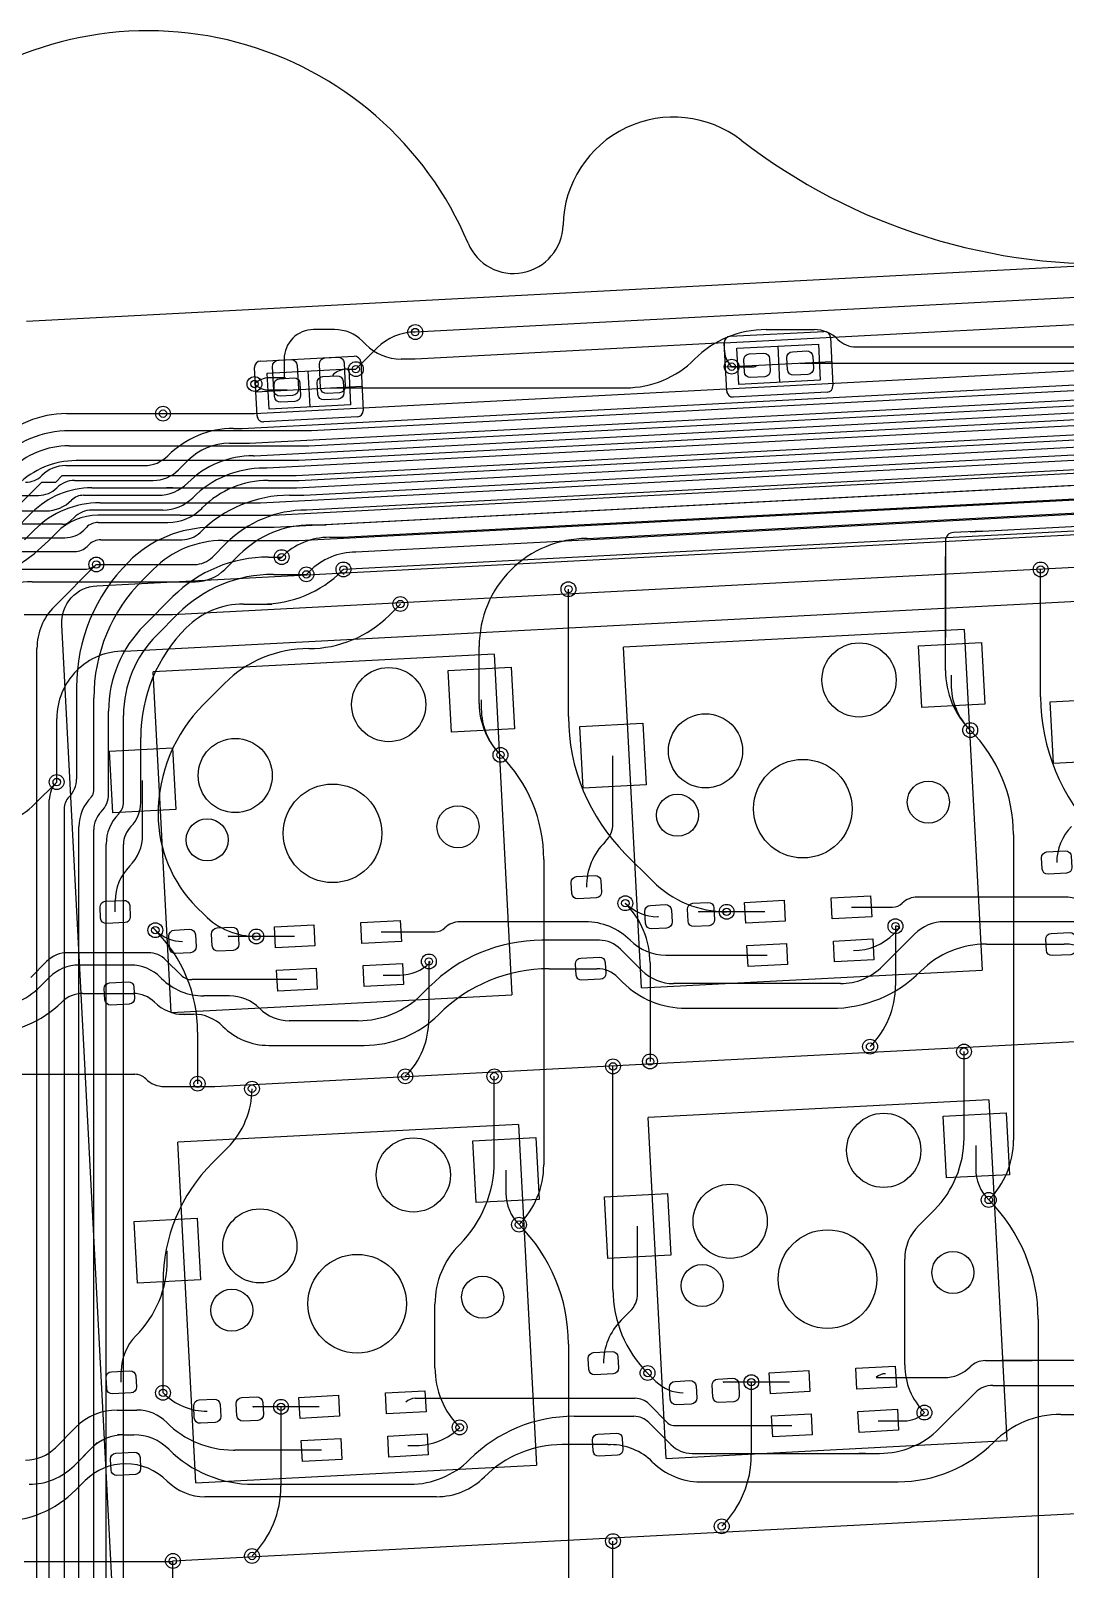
# Model space of a CAD drawing. Header units: millimetres. Extents: x -180 to 205, y -360 to 140.
# Drawn here: x 3.3 to 45.1, y 49.8 to 112 of the extents above; entities that cross this region are included whole.
import ezdxf

# ---------------------------------------------------------------- set-up
doc = ezdxf.new("R2010")
doc.units = ezdxf.units.MM
for name, color, linetype, lineweight, true_color in [('bordo2', 176, 'Continuous', 25, 0x000080), ('bordo3', 86, 'Continuous', 25, 0x108001), ('livello 1', 216, 'Continuous', 25, 0x800080), ('livello 2', 1, 'Continuous', 25, 0xff0000), ('livello 3', 30, 'Continuous', 25, 0xff7f00), ('livello 4', 136, 'Continuous', 25, 0x008080)]:
    doc.layers.add(name, color=color, linetype=linetype, lineweight=lineweight, true_color=true_color)

msp = doc.modelspace()

# ---------------------------------------------------------------- linework, layer by layer
at = {"layer": 'bordo2'}
for centre, radius, start, end in [((8, 98), 14.036, 22.82143, 127.45268), ((29.251, 104.071), 4.472, 52.32582, 178.68618), ((46.652, 126.607), 24, 232.32582, 273), ((22.78, 104.22), 2, 202.82143, 358.68618)]:
    msp.add_arc(centre, radius, start, end, dxfattribs=at)
at = {"layer": 'bordo3'}
msp.add_line((3.08, 100.29), (76.195, 104.122), dxfattribs=at)
at = {"layer": 'bordo3', "flags": 128}
for points in [[(31.538, 99.679), (35.333, 99.878)], [(35.596, 99.641), (35.698, 97.684)], [(31.404, 97.459), (31.302, 99.416)], [(33.462, 99.279), (33.538, 97.821)], [(12.404, 96.459), (12.302, 98.416)], [(12.538, 98.679), (16.333, 98.878)], [(16.596, 98.641), (16.698, 96.684)], [(31.353, 98.438), (35.647, 98.663)], [(14.462, 98.279), (14.538, 96.821)], [(12.353, 97.438), (16.647, 97.663)], [(35.462, 97.421), (31.667, 97.222)], [(16.462, 96.421), (12.667, 96.222)], [(8.482, 12.078), (4.502, 88.015)]]:
    msp.add_lwpolyline(points, dxfattribs=at)
msp.add_lwpolyline([(-83.95, 93.681), (-13.062, 89.966), (-5.921, 89.592, -0.414214), (-4.502, 88.015), (-8.482, 12.078, 0.429634), (-6.984, 10.5), (6.984, 10.5, 0.429634), (8.482, 12.078), (4.502, 88.015, -0.414214), (5.921, 89.592), (123.76, 95.767)], format="xyb", dxfattribs=at)
at = {"layer": 'bordo3'}
for centre, start, end in [((31.551, 99.429), 93, 183), ((35.346, 99.628), 3, 93), ((12.551, 98.429), 93, 183), ((16.346, 98.628), 3, 93), ((31.654, 97.472), 183, 273), ((35.449, 97.671), 273, 3), ((12.654, 96.472), 183, 273), ((16.449, 96.671), 273, 3)]:
    msp.add_arc(centre, 0.25, start, end, dxfattribs=at)
at = {"layer": 'livello 1', "color": 163, "true_color": 0x4d7fc4, "flags": 128}
for points in [[(100.8, 104.147), (18.8, 99.85)], [(12.3, 96.55), (103.6, 101.335)], [(11.8, 95.95), (104.1, 100.787)], [(12.1, 95.35), (105, 100.219)], [(31.3, 99.413), (50.4, 100.414)], [(12.3, 94.85), (106.3, 99.776)], [(15.536, 99.95), (14.69, 99.95)], [(106.6, 99.266), (12.8, 94.35)], [(16.8, 99.35), (16.67, 99.48)], [(31.3, 99.413), (18.8, 98.758)], [(31.3, 99.413), (31.3, 99.174)], [(13.027, 98.448), (13.041, 98.545), (13.091, 98.629), (13.169, 98.687), (13.264, 98.711), (13.763, 98.737), (13.86, 98.723), (13.943, 98.673), (14.002, 98.595), (14.026, 98.501), (14.076, 97.552), (14.062, 97.456), (14.012, 97.372), (13.933, 97.313), (13.839, 97.289), (13.34, 97.263), (13.243, 97.277), (13.159, 97.327), (13.101, 97.405), (13.077, 97.5), (13.027, 98.448)], [(13.5, 98.76), (13.5, 98.052)], [(14.1, 93.85), (102.9, 98.504)], [(14.925, 98.548), (14.939, 98.644), (14.988, 98.728), (15.067, 98.787), (15.161, 98.811), (15.66, 98.837), (15.757, 98.823), (15.841, 98.773), (15.899, 98.695), (15.923, 98.6), (15.973, 97.651), (15.959, 97.555), (15.909, 97.471), (15.831, 97.413), (15.736, 97.389), (15.237, 97.363), (15.14, 97.377), (15.057, 97.426), (14.998, 97.505), (14.974, 97.599), (14.925, 98.548)], [(16.053, 98.35), (16.4, 98.35)], [(18.8, 98.758), (18.229, 98.758)], [(13.551, 98), (12.904, 98)], [(14.3, 93.25), (108.5, 98.187)], [(111.9, 97.76), (14.4, 92.65)], [(112.5, 97.149), (15.2, 92.05)], [(8.6, 96.55), (12.3, 96.55)], [(113, 96.628), (16.1, 91.55)], [(11.456, 95.95), (11.8, 95.95)], [(113.5, 96.039), (16.4, 90.95)], [(8.982, 88.432), (142.582, 95.434)], [(11.29, 95.35), (12.1, 95.35)], [(9.224, 94.274), (9.6, 94.65)], [(12.256, 94.85), (12.3, 94.85)], [(4.666, 94.45), (7.834, 94.45)], [(12.8, 94.35), (12.697, 94.35)], [(5.024, 93.85), (8.2, 93.85)], [(7.036, 86.95), (140.636, 93.952)], [(12.856, 93.85), (14.1, 93.85)], [(82.698, 93.751), (15.898, 90.25)], [(-22.6, 93.245), (3.563, 93.245)], [(5.383, 93.25), (8.393, 93.25)], [(10.166, 92.716), (10.2, 92.75)], [(13.721, 93.25), (14.3, 93.25)], [(-22.5, 92.619), (3.859, 92.619)], [(5, 92.35), (4.863, 92.213)], [(8.593, 92.65), (5.724, 92.65)], [(5.983, 92.15), (8.8, 92.15)], [(4.534, 92.077), (-22.3, 92.077)], [(-22.2, 91.53), (4.634, 91.53)], [(5.395, 91.844), (5.5, 91.95)], [(14.597, 92.05), (15.2, 92.05)], [(15.334, 91.55), (16.1, 91.55)], [(-21.8, 90.977), (5.034, 90.977)], [(5.534, 91.184), (5.6, 91.25)], [(6.083, 91.45), (9.376, 91.45)], [(10.6, 90.75), (11.157, 91.306)], [(11.095, 90.245), (11.7, 90.85)], [(1.82, 90.262), (5.446, 90.262)], [(5.9, 90.45), (9.876, 90.45)], [(3.3, 89.75), (8, 89.75)], [(8, 89.75), (9.9, 89.75)], [(14.4, 90.05), (14.522, 90.172)], [(2.982, 88.432), (8.982, 88.432)], [(39.29, 84.662), (39.159, 87.158), (41.705, 87.292), (41.836, 84.795), (39.29, 84.662)], [(20.266, 83.665), (20.135, 86.161), (22.682, 86.295), (22.812, 83.798), (20.266, 83.665)], [(40.474, 85.98), (40.474, 85.624)], [(21.474, 84.98), (21.474, 84.624)], [(44.615, 82.397), (44.484, 84.894), (47.03, 85.027), (47.161, 82.531), (44.615, 82.397)], [(4.3, 81.65), (4.3, 84.214)], [(25.592, 81.4), (25.461, 83.897), (28.007, 84.03), (28.138, 81.534), (25.592, 81.4)], [(6.568, 80.403), (6.437, 82.9), (8.983, 83.033), (9.114, 80.537), (6.568, 80.403)], [(26.8, 79.973), (26.8, 82.715)], [(3.419, 80.769), (4.3, 81.65)], [(7.776, 79.519), (7.776, 81.718)], [(26.486, 79.236), (26.5, 79.25)], [(45.1, 78.864), (45.186, 78.851), (45.262, 78.806), (45.314, 78.736), (45.336, 78.651), (45.36, 78.201), (45.347, 78.115), (45.302, 78.039), (45.232, 77.987), (45.147, 77.965), (44.398, 77.926), (44.311, 77.938), (44.235, 77.983), (44.183, 78.054), (44.161, 78.139), (44.138, 78.588), (44.15, 78.675), (44.195, 78.75), (44.265, 78.803), (44.351, 78.824), (45.1, 78.864)], [(26.076, 77.867), (26.163, 77.854), (26.238, 77.809), (26.29, 77.739), (26.312, 77.654), (26.336, 77.204), (26.323, 77.118), (26.278, 77.042), (26.208, 76.99), (26.123, 76.968), (25.374, 76.929), (25.287, 76.941), (25.211, 76.986), (25.159, 77.057), (25.137, 77.142), (25.114, 77.591), (25.126, 77.678), (25.171, 77.753), (25.242, 77.806), (25.327, 77.827), (26.076, 77.867)], [(7.015, 76.867), (7.102, 76.854), (7.177, 76.809), (7.229, 76.739), (7.251, 76.654), (7.275, 76.204), (7.262, 76.118), (7.217, 76.042), (7.147, 75.99), (7.062, 75.968), (6.313, 75.929), (6.226, 75.941), (6.15, 75.986), (6.098, 76.057), (6.076, 76.142), (6.053, 76.591), (6.065, 76.678), (6.11, 76.753), (6.181, 76.806), (6.266, 76.827), (7.015, 76.867)], [(6.664, 76.398), (6.664, 76.834)], [(29.188, 75.996), (29.175, 75.904), (29.127, 75.824), (29.053, 75.769), (28.963, 75.746), (28.364, 75.715), (28.272, 75.728), (28.193, 75.775), (28.137, 75.85), (28.114, 75.94), (28.09, 76.414), (28.103, 76.506), (28.15, 76.585), (28.224, 76.641), (28.314, 76.663), (28.913, 76.695), (29.005, 76.682), (29.085, 76.634), (29.14, 76.56), (29.163, 76.47), (29.188, 75.996)], [(30.911, 76.086), (30.897, 75.994), (30.85, 75.915), (30.776, 75.859), (30.686, 75.836), (30.087, 75.805), (29.995, 75.818), (29.915, 75.866), (29.86, 75.94), (29.837, 76.03), (29.812, 76.504), (29.825, 76.596), (29.873, 76.675), (29.947, 76.731), (30.037, 76.754), (30.636, 76.785), (30.728, 76.772), (30.807, 76.724), (30.863, 76.65), (30.886, 76.56), (30.911, 76.086)], [(33.725, 76.87), (33.769, 76.021), (32.172, 75.937), (32.127, 76.786), (33.725, 76.87)], [(37.22, 77.053), (37.265, 76.204), (35.667, 76.12), (35.622, 76.969), (37.22, 77.053)], [(36.444, 76.587), (38.113, 76.587)], [(45.043, 77), (39.111, 77)], [(18.196, 76.056), (18.241, 75.207), (16.643, 75.123), (16.598, 75.972), (18.196, 76.056)], [(25.5, 76), (20.604, 76)], [(25.689, 76), (25.5, 76)], [(28.639, 76.205), (28.616, 76.205)], [(32.948, 76.403), (30.286, 76.403)], [(45.5, 76), (40.207, 76)], [(8.2, 75.75), (8.29, 75.66)], [(9.938, 74.996), (9.925, 74.904), (9.877, 74.824), (9.803, 74.769), (9.713, 74.746), (9.114, 74.715), (9.022, 74.728), (8.943, 74.775), (8.887, 74.85), (8.864, 74.94), (8.84, 75.414), (8.853, 75.506), (8.9, 75.585), (8.974, 75.641), (9.064, 75.663), (9.663, 75.695), (9.755, 75.682), (9.835, 75.634), (9.89, 75.56), (9.913, 75.47), (9.938, 74.996)], [(11.661, 75.086), (11.647, 74.994), (11.6, 74.915), (11.526, 74.859), (11.436, 74.836), (10.837, 74.805), (10.745, 74.818), (10.665, 74.866), (10.61, 74.94), (10.587, 75.03), (10.562, 75.504), (10.575, 75.596), (10.623, 75.675), (10.697, 75.731), (10.787, 75.754), (11.386, 75.785), (11.478, 75.772), (11.557, 75.724), (11.613, 75.65), (11.636, 75.56), (11.661, 75.086)], [(13.924, 75.406), (11.262, 75.406)], [(14.701, 75.873), (14.746, 75.024), (13.148, 74.94), (13.103, 75.789), (14.701, 75.873)], [(17.42, 75.59), (19.613, 75.59)], [(37.312, 75.305), (37.356, 74.456), (35.758, 74.373), (35.714, 75.222), (37.312, 75.305)], [(39, 75.5), (37.707, 74.207)], [(38.164, 75.514), (38.4, 75.75)], [(38.229, 75.821), (38.226, 75.821)], [(45.272, 75.568), (45.359, 75.556), (45.435, 75.511), (45.487, 75.44), (45.509, 75.355), (45.532, 74.906), (45.52, 74.819), (45.475, 74.744), (45.404, 74.691), (45.319, 74.669), (44.57, 74.63), (44.483, 74.643), (44.408, 74.688), (44.355, 74.758), (44.334, 74.843), (44.31, 75.293), (44.323, 75.379), (44.368, 75.455), (44.438, 75.507), (44.523, 75.529), (45.272, 75.568)], [(8, 74.75), (4.759, 74.75)], [(26.25, 75.25), (23.929, 75.25)], [(27.97, 74.03), (27.104, 74.896)], [(33.817, 75.122), (33.861, 74.273), (32.263, 74.19), (32.219, 75.038), (33.817, 75.122)], [(41.904, 75.099), (44.921, 75.099)], [(44.921, 75.099), (45.053, 75.099)], [(3.89, 74.39), (3.25, 73.75)], [(6, 74.25), (5.207, 74.25)], [(7.293, 74.25), (6, 74.25)], [(9.335, 73.835), (8.717, 74.453)], [(14.793, 74.125), (14.837, 73.276), (13.239, 73.193), (13.195, 74.041), (14.793, 74.125)], [(18.288, 74.308), (18.332, 73.459), (16.735, 73.376), (16.69, 74.225), (18.288, 74.308)], [(19.4, 74.35), (19.357, 74.393)], [(24.222, 74.102), (25.897, 74.102)], [(26.248, 74.571), (26.335, 74.559), (26.411, 74.514), (26.463, 74.443), (26.485, 74.358), (26.508, 73.909), (26.496, 73.822), (26.451, 73.747), (26.381, 73.694), (26.295, 73.672), (25.546, 73.633), (25.46, 73.646), (25.384, 73.691), (25.332, 73.761), (25.31, 73.846), (25.286, 74.296), (25.299, 74.382), (25.344, 74.458), (25.414, 74.51), (25.499, 74.532), (26.248, 74.571)], [(25.897, 74.102), (26.15, 74.102)], [(28.934, 74.656), (33.04, 74.656)], [(4, 73.75), (3.634, 73.384)], [(7.187, 73.571), (7.274, 73.559), (7.35, 73.514), (7.402, 73.443), (7.424, 73.358), (7.447, 72.909), (7.435, 72.822), (7.39, 72.747), (7.32, 72.694), (7.234, 72.672), (6.485, 72.633), (6.399, 72.646), (6.323, 72.691), (6.271, 72.761), (6.249, 72.846), (6.225, 73.296), (6.238, 73.382), (6.283, 73.458), (6.353, 73.51), (6.438, 73.532), (7.187, 73.571)], [(8.543, 73.707), (8.5, 73.75)], [(14.016, 73.659), (9.76, 73.659)], [(17.511, 73.842), (18.174, 73.842)], [(27, 73.75), (27.189, 73.561)], [(36, 73.5), (29.25, 73.5)], [(5.35, 73.102), (6.836, 73.102)], [(6.836, 73.102), (7.4, 73.102)], [(11.293, 73), (10.25, 73)], [(19.356, 73.356), (19.061, 73.061)], [(9.25, 72.263), (9.827, 72.263)], [(29.75, 72.5), (35.629, 72.5)], [(10.7, 69.338), (60.7, 71.958)], [(16.5, 72), (13.707, 72)], [(12.875, 71), (16.732, 71)], [(-0.418, 69.832), (7.461, 69.832)], [(8.653, 69.338), (10.7, 69.338)], [(40.287, 65.638), (40.156, 68.134), (42.702, 68.268), (42.833, 65.771), (40.287, 65.638)], [(21.263, 64.641), (21.132, 67.137), (23.679, 67.271), (23.809, 64.774), (21.263, 64.641)], [(41.471, 66.956), (41.471, 66.028)], [(22.471, 65.956), (22.471, 65.028)], [(26.589, 62.376), (26.458, 64.873), (29.004, 65.006), (29.135, 62.51), (26.589, 62.376)], [(7.565, 61.379), (7.434, 63.876), (9.98, 64.009), (10.111, 61.513), (7.565, 61.379)], [(27.797, 60.966), (27.797, 63.691)], [(8.773, 62.322), (8.773, 62.694)], [(27.132, 59.882), (27.5, 60.25)], [(26.765, 58.617), (26.852, 58.604), (26.927, 58.559), (26.979, 58.489), (27.001, 58.404), (27.025, 57.954), (27.012, 57.868), (26.967, 57.792), (26.897, 57.74), (26.812, 57.718), (26.063, 57.679), (25.976, 57.691), (25.9, 57.736), (25.848, 57.807), (25.826, 57.892), (25.803, 58.341), (25.815, 58.428), (25.86, 58.503), (25.931, 58.556), (26.016, 58.577), (26.765, 58.617)], [(38.217, 58.029), (38.262, 57.18), (36.664, 57.096), (36.619, 57.945), (38.217, 58.029)], [(41.854, 58.25), (43.75, 58.25)], [(43.75, 58.25), (42.519, 58.25)], [(45.836, 58.25), (43.75, 58.25)], [(7.262, 57.843), (7.349, 57.83), (7.424, 57.785), (7.476, 57.715), (7.498, 57.63), (7.522, 57.181), (7.509, 57.094), (7.464, 57.018), (7.394, 56.966), (7.309, 56.944), (6.56, 56.905), (6.473, 56.917), (6.397, 56.962), (6.345, 57.033), (6.323, 57.118), (6.3, 57.567), (6.312, 57.654), (6.357, 57.729), (6.428, 57.782), (6.513, 57.804), (7.262, 57.843)], [(6.911, 57.374), (6.911, 57.827)], [(28.54, 57.41), (28.2, 57.75)], [(30.188, 56.746), (30.175, 56.654), (30.127, 56.574), (30.053, 56.519), (29.963, 56.496), (29.364, 56.465), (29.272, 56.478), (29.193, 56.525), (29.137, 56.6), (29.114, 56.69), (29.09, 57.164), (29.103, 57.256), (29.15, 57.335), (29.224, 57.391), (29.314, 57.413), (29.913, 57.445), (30.005, 57.432), (30.085, 57.384), (30.14, 57.31), (30.163, 57.22), (30.188, 56.746)], [(31.911, 56.836), (31.897, 56.744), (31.85, 56.665), (31.776, 56.609), (31.686, 56.586), (31.087, 56.555), (30.995, 56.568), (30.915, 56.616), (30.86, 56.69), (30.837, 56.78), (30.812, 57.254), (30.825, 57.346), (30.873, 57.425), (30.947, 57.481), (31.037, 57.504), (31.636, 57.535), (31.728, 57.522), (31.807, 57.474), (31.863, 57.4), (31.886, 57.31), (31.911, 56.836)], [(33.945, 57.38), (31.283, 57.38)], [(34.722, 57.846), (34.766, 56.997), (33.169, 56.913), (33.124, 57.762), (34.722, 57.846)], [(37.441, 57.563), (40.194, 57.563)], [(42.163, 57.25), (46.25, 57.25)], [(8.607, 56.943), (8.6, 56.95)], [(9, 50.15), (136.143, 56.813)], [(10.938, 55.996), (10.925, 55.904), (10.877, 55.824), (10.803, 55.769), (10.713, 55.746), (10.114, 55.715), (10.022, 55.728), (9.943, 55.775), (9.887, 55.85), (9.864, 55.94), (9.84, 56.414), (9.853, 56.506), (9.9, 56.585), (9.974, 56.641), (10.064, 56.663), (10.663, 56.695), (10.755, 56.682), (10.835, 56.634), (10.89, 56.56), (10.913, 56.47), (10.938, 55.996)], [(12.661, 56.086), (12.647, 55.994), (12.6, 55.915), (12.526, 55.859), (12.436, 55.836), (11.837, 55.805), (11.745, 55.818), (11.665, 55.866), (11.61, 55.94), (11.587, 56.03), (11.562, 56.504), (11.575, 56.596), (11.623, 56.675), (11.697, 56.731), (11.787, 56.754), (12.386, 56.785), (12.478, 56.772), (12.557, 56.724), (12.613, 56.65), (12.636, 56.56), (12.661, 56.086)], [(15.698, 56.849), (15.743, 56), (14.145, 55.916), (14.1, 56.765), (15.698, 56.849)], [(19.193, 57.032), (19.238, 56.183), (17.64, 56.099), (17.595, 56.948), (19.193, 57.032)], [(18.804, 56.726), (27.704, 56.726)], [(40, 55.5), (41.458, 56.958)], [(6.75, 56.25), (7.543, 56.25)], [(14.921, 56.383), (12.259, 56.383)], [(25.225, 56), (27.646, 56)], [(28.25, 56.5), (29.025, 55.725)], [(34.814, 56.098), (34.858, 55.249), (33.26, 55.166), (33.216, 56.014), (34.814, 56.098)], [(38.309, 56.281), (38.353, 55.433), (36.755, 55.349), (36.711, 56.198), (38.309, 56.281)], [(44.917, 56.075), (45.918, 56.075)], [(4.247, 54.726), (5.079, 55.558)], [(28.25, 55.75), (29.146, 54.854)], [(29.25, 55.632), (34.037, 55.632)], [(37.532, 55.815), (38.592, 55.815)], [(5, 54), (5.935, 54.935)], [(7, 55.25), (6.792, 55.25)], [(7, 55.25), (7.422, 55.25)], [(15.79, 55.101), (15.834, 54.252), (14.236, 54.169), (14.192, 55.017), (15.79, 55.101)], [(19.285, 55.284), (19.329, 54.436), (17.732, 54.352), (17.687, 55.201), (19.285, 55.284)], [(18.508, 54.818), (18.833, 54.818)], [(26.586, 54.852), (24.744, 54.852)], [(26.937, 55.321), (27.024, 55.309), (27.1, 55.264), (27.152, 55.193), (27.174, 55.108), (27.197, 54.659), (27.185, 54.572), (27.14, 54.497), (27.07, 54.444), (26.984, 54.422), (26.235, 54.383), (26.149, 54.396), (26.073, 54.441), (26.021, 54.511), (25.999, 54.596), (25.975, 55.046), (25.988, 55.132), (26.033, 55.208), (26.103, 55.26), (26.188, 55.282), (26.937, 55.321)], [(26.586, 54.852), (26.705, 54.852)], [(5, 54), (5.72, 54.72)], [(7.434, 54.547), (7.521, 54.535), (7.597, 54.49), (7.649, 54.42), (7.671, 54.334), (7.694, 53.885), (7.682, 53.798), (7.637, 53.723), (7.567, 53.67), (7.481, 53.649), (6.732, 53.609), (6.646, 53.622), (6.57, 53.667), (6.518, 53.737), (6.496, 53.822), (6.472, 54.272), (6.485, 54.358), (6.53, 54.434), (6.6, 54.486), (6.685, 54.508), (7.434, 54.547)], [(11.442, 54.635), (11.5, 54.635)], [(15.013, 54.635), (11.5, 54.635)], [(30, 54.5), (36.75, 54.5)], [(37.021, 54.5), (36.75, 54.5)], [(36.75, 54.5), (37.586, 54.5)], [(5.073, 53.023), (5.453, 53.403)], [(12.25, 53.25), (18.586, 53.25)], [(30.331, 53.35), (38.337, 53.35)], [(19.662, 52.747), (10.297, 52.747)], [(2.982, 50.132), (8.982, 50.132)]]:
    msp.add_lwpolyline(points, dxfattribs=at)
for points in [[(14.69, 99.95, 0.414214), (13.5, 98.76)], [(16.67, 99.48, 0.198911), (15.536, 99.95)], [(16.8, 99.35, 0.198922), (18.229, 98.758)], [(31.3, 99.174, 0.198914), (31.6, 98.45)], [(16.053, 98.35, 0.198908), (15.449, 98.1)], [(12.904, 98, 0.198908), (12.3, 97.75)], [(13.5, 98.052, 0.414214), (13.551, 98)], [(11.456, 95.95, 0.198912), (8.8, 94.85)], [(11.29, 95.35, 0.198902), (9.6, 94.65)], [(7.834, 94.45, 0.198913), (8.8, 94.85)], [(12.256, 94.85, 0.198912), (9.6, 93.75)], [(3.039, 93.776, 0.198916), (3.7, 94.05)], [(4.666, 94.45, 0.198913), (3.7, 94.05)], [(8.2, 93.85, 0.198926), (9.224, 94.274)], [(12.697, 94.35, 0.198913), (9.8, 93.15)], [(3.563, 93.245, 0.198934), (4.3, 93.55)], [(5.024, 93.85, 0.198914), (4.3, 93.55)], [(8.393, 93.25, 0.198912), (9.6, 93.75)], [(12.856, 93.85, 0.198912), (10.2, 92.75)], [(3.859, 92.619, 0.198911), (4.9, 93.05)], [(5.383, 93.25, 0.19891), (4.9, 93.05)], [(8.593, 92.65, 0.198912), (9.8, 93.15)], [(8.8, 92.15, 0.198912), (10.166, 92.716)], [(13.721, 93.25, 0.198912), (10.1, 91.75)], [(4.534, 92.077, 0.198961), (4.863, 92.213)], [(5.724, 92.65, 0.198914), (5, 92.35)], [(5.983, 92.15, 0.19891), (5.5, 91.95)], [(14.4, 92.65, 0.198912), (11.157, 91.306)], [(4.634, 91.53, 0.198931), (5.395, 91.844)], [(9.376, 91.45, 0.198914), (10.1, 91.75)], [(14.597, 92.05, 0.198913), (11.7, 90.85)], [(15.334, 91.55, 0.198914), (13.4, 90.749)], [(5.034, 90.977, 0.198913), (5.534, 91.184)], [(6.083, 91.45, 0.19891), (5.6, 91.25)], [(16.4, 90.95, 0.198913), (14.522, 90.172)], [(5.446, 90.262, 0.198911), (5.9, 90.45)], [(9.876, 90.45, 0.198914), (10.6, 90.75)], [(9.9, 89.75, 0.198911), (11.095, 90.245)], [(3.3, 89.75, 0.198918), (0.739, 88.689)], [(7.036, 86.95, 0.414214), (4.3, 84.214)], [(40.474, 85.624, 0.198913), (41.25, 83.75)], [(21.474, 84.624, 0.198913), (22.25, 82.75)], [(1.2, 79.85, 0.198906), (3.419, 80.769)], [(26.5, 79.25, 0.19891), (26.8, 79.973)], [(45.352, 79.852, 0.198908), (44.749, 78.395)], [(7.25, 78.25, 0.198912), (7.776, 79.519)], [(26.486, 79.236, 0.198912), (25.725, 77.398)], [(7.25, 78.25, 0.19891), (6.664, 76.834)], [(27.3, 76.75, 0.198915), (28.616, 76.205)], [(38.113, 76.587, 0.198909), (38.5, 76.747)], [(39.111, 77, 0.198913), (38.5, 76.747)], [(46.25, 76.5, 0.198912), (45.043, 77)], [(20.604, 76, 0.19894), (20, 75.75)], [(27.5, 75.25, 0.198913), (25.689, 76)], [(30.261, 76.428, 0.414214), (30.286, 76.403)], [(40.207, 76, 0.198912), (39, 75.5)], [(8.29, 75.66, 0.198916), (9.389, 75.205)], [(11.237, 75.431, 0.414214), (11.262, 75.406)], [(19.613, 75.59, 0.198909), (20, 75.75)], [(36.535, 74.839, 0.198921), (38.164, 75.514)], [(38.4, 75.75, 0.198926), (38.229, 75.821)], [(4.759, 74.75, 0.198897), (3.89, 74.39)], [(8.717, 74.453, 0.198911), (8, 74.75)], [(23.929, 75.25, 0.198912), (19.356, 73.356)], [(27.104, 74.896, 0.198928), (26.25, 75.25)], [(27.5, 75.25, 0.19891), (28.934, 74.656)], [(41.904, 75.099, 0.198911), (39.25, 74)], [(46.5, 74.5, 0.198899), (45.053, 75.099)], [(5.207, 74.25, 0.198912), (4, 73.75)], [(8.5, 73.75, 0.198912), (7.293, 74.25)], [(18.174, 73.842, 0.198912), (19.4, 74.35)], [(19.357, 74.393, 0.198581), (19.353, 74.395)], [(24.222, 74.102, 0.198915), (19.75, 72.25)], [(27, 73.75, 0.198908), (26.15, 74.102)], [(36, 73.5, 0.198913), (37.707, 74.207)], [(8.543, 73.707, 0.198913), (10.25, 73)], [(9.335, 73.835, 0.198894), (9.76, 73.659)], [(27.189, 73.561, 0.198918), (29.75, 72.5)], [(27.97, 74.03, 0.198902), (29.25, 73.5)], [(35.629, 72.5, 0.198912), (39.25, 74)], [(1.5, 72.5, 0.198912), (3.634, 73.384)], [(5.35, 73.102, 0.198917), (4.5, 72.75)], [(8.25, 72.75, 0.198908), (7.4, 73.102)], [(12.5, 72.5, 0.198912), (11.293, 73)], [(16.5, 72, 0.198918), (19.061, 73.061)], [(1.492, 71.504, 0.198913), (4.5, 72.75)], [(8.25, 72.75, 0.198912), (9.457, 72.25)], [(11.019, 71.769, 0.198912), (9.827, 72.263)], [(12.5, 72.5, 0.198912), (13.707, 72)], [(16.732, 71, 0.198913), (19.75, 72.25)], [(11.019, 71.769, 0.198913), (12.875, 71)], [(7.9, 69.65, 0.198913), (7.461, 69.832)], [(7.9, 69.65, 0.198911), (8.653, 69.338)], [(41.471, 66.028, 0.198914), (42, 64.75)], [(22.471, 65.028, 0.198914), (23, 63.75)], [(7.5, 59.25, 0.198912), (8.773, 62.322)], [(27.5, 60.25, 0.198912), (27.797, 60.966)], [(27.132, 59.882, 0.198911), (26.414, 58.148)], [(7.5, 59.25, 0.198909), (6.911, 57.827)], [(40.194, 57.563, 0.198911), (41.25, 58)], [(41.854, 58.25, 0.198915), (41.25, 58)], [(28.54, 57.41, 0.198916), (29.639, 56.955)], [(31.258, 57.405, 0.415393), (31.283, 57.38)], [(37.828, 57.723, 0.198862), (37.441, 57.563)], [(42.163, 57.25, 0.198893), (41.458, 56.958)], [(8.607, 56.943, 0.198912), (10.389, 56.205)], [(18.804, 56.726, 0.198909), (18.417, 56.566)], [(28.25, 56.5, 0.198915), (27.704, 56.726)], [(6.75, 56.25, 0.198904), (5.079, 55.558)], [(8.75, 55.75, 0.198912), (7.543, 56.25)], [(12.234, 56.408, 0.415393), (12.259, 56.383)], [(25.225, 56, 0.198913), (21, 54.25)], [(28.25, 55.75, 0.198915), (27.646, 56)], [(38.592, 55.815, 0.198912), (39.4, 56.15)], [(44.917, 56.075, 0.198912), (42.2, 54.95)], [(8.75, 55.75, 0.198911), (11.442, 54.635)], [(18.833, 54.818, 0.198911), (20.6, 55.55)], [(29.025, 55.725, 0.198954), (29.25, 55.632)], [(37.586, 54.5, 0.198912), (40, 55.5)], [(7, 55.25, 0.198902), (5.72, 54.72)], [(6.792, 55.25, 0.199195), (6.75, 55.233)], [(8.836, 54.664, 0.198911), (7.422, 55.25)], [(24.744, 54.852, 0.198913), (21.6, 53.55)], [(28.4, 54.15, 0.19891), (26.705, 54.852)], [(29.146, 54.854, 0.198928), (30, 54.5)], [(38.337, 53.35, 0.198912), (42.2, 54.95)], [(3.04, 54.226, 0.198912), (4.247, 54.726)], [(8.836, 54.664, 0.198913), (12.25, 53.25)], [(18.586, 53.25, 0.198912), (21, 54.25)], [(28.4, 54.15, 0.198913), (30.331, 53.35)], [(3.189, 53.25, 0.198913), (5, 54)], [(7.083, 54.078, 0.198912), (5.453, 53.403)], [(8.771, 53.38, 0.198904), (7.083, 54.078)], [(19.662, 52.747, 0.198913), (21.6, 53.55)], [(2, 51.75, 0.198912), (5.073, 53.023)], [(8.77, 53.379, 0.198916), (10.297, 52.747)], [(8.982, 50.132, 0.414214), (9, 50.15)]]:
    msp.add_lwpolyline(points, format="xyb", dxfattribs=at)
at = {"layer": 'livello 1', "color": 7, "true_color": 0xececec}
for centre in [(18.8, 99.85), (16.4, 98.35), (31.6, 98.45), (12.3, 97.75), (8.6, 96.55), (13.4, 90.749), (5.9, 90.45), (14.4, 90.05), (15.898, 90.25), (44.1, 90.25), (25, 89.45), (18.2, 88.85), (41.25, 83.75), (22.25, 82.75), (4.3, 81.65), (27.3, 76.75), (31.398, 76.403), (8.29, 75.66), (38.226, 75.821), (12.374, 75.406), (19.353, 74.395), (37.2, 70.95), (41, 70.75), (26.8, 70.15), (28.3, 70.35), (10, 69.45), (18.4, 69.75), (22, 69.75), (12.2, 69.25), (42, 64.75), (23, 63.75), (28.2, 57.75), (8.6, 56.95), (32.395, 57.38), (13.371, 56.383), (39.4, 56.15), (20.6, 55.55), (31.2, 51.55), (26.8, 50.95), (9, 50.15), (12.2, 50.35)]:
    msp.add_circle(centre, 0.3, dxfattribs=at)
at = {"layer": 'livello 1', "color": 7}
for centre, radius in [((18.8, 99.85), 0.15), ((16.4, 98.35), 0.15), ((31.6, 98.45), 0.15), ((12.3, 97.75), 0.15), ((8.6, 96.55), 0.15), ((13.4, 90.749), 0.15), ((5.9, 90.45), 0.15), ((15.898, 90.25), 0.15), ((44.1, 90.25), 0.15), ((14.4, 90.05), 0.15), ((25, 89.45), 0.15), ((18.2, 88.85), 0.15), ((36.753, 85.78), 1.5), ((17.729, 84.783), 1.5), ((30.544, 82.912), 1.5), ((11.521, 81.915), 1.5), ((41.25, 83.75), 0.15), ((22.25, 82.75), 0.15), ((34.482, 80.574), 1.994), ((4.3, 81.65), 0.15), ((15.458, 79.577), 1.994), ((39.555, 80.84), 0.851), ((29.409, 80.309), 0.851), ((20.531, 79.843), 0.851), ((10.385, 79.312), 0.851), ((27.3, 76.75), 0.15), ((31.398, 76.403), 0.15), ((38.226, 75.821), 0.15), ((8.29, 75.66), 0.15), ((12.374, 75.406), 0.15), ((19.353, 74.395), 0.15), ((37.2, 70.95), 0.15), ((28.3, 70.35), 0.15), ((41, 70.75), 0.15), ((18.4, 69.75), 0.15), ((22, 69.75), 0.15), ((26.8, 70.15), 0.15), ((10, 69.45), 0.15), ((12.2, 69.25), 0.15), ((37.75, 66.756), 1.5), ((18.726, 65.759), 1.5), ((31.541, 63.888), 1.5), ((42, 64.75), 0.15), ((12.518, 62.891), 1.5), ((23, 63.75), 0.15), ((35.479, 61.55), 1.994), ((16.455, 60.553), 1.994), ((40.552, 61.816), 0.851), ((21.528, 60.819), 0.851), ((30.406, 61.285), 0.851), ((11.382, 60.288), 0.851), ((28.2, 57.75), 0.15), ((32.395, 57.38), 0.15), ((8.6, 56.95), 0.15), ((13.371, 56.383), 0.15), ((39.4, 56.15), 0.15), ((20.6, 55.55), 0.15), ((31.2, 51.55), 0.15), ((26.8, 50.95), 0.15), ((12.2, 50.35), 0.15), ((9, 50.15), 0.15)]:
    msp.add_circle(centre, radius, dxfattribs=at)
at = {"layer": 'livello 2', "color": 22, "true_color": 0xc83434, "flags": 128}
for points in [[(14.5, 95.25), (110.2, 100.265)], [(13.987, 94.05), (120.798, 99.648)], [(119, 100.148), (14.1, 94.65)], [(91.9, 99.908), (14.6, 95.857)], [(32.997, 99.95), (34.934, 99.95)], [(14, 93.55), (121.1, 99.163)], [(16.4, 98.35), (17.264, 99.214)], [(33.163, 98.294), (33.15, 98.203), (33.102, 98.123), (33.028, 98.068), (32.938, 98.045), (32.364, 98.015), (32.272, 98.028), (32.193, 98.075), (32.137, 98.15), (32.114, 98.24), (32.09, 98.714), (32.103, 98.806), (32.15, 98.885), (32.224, 98.941), (32.314, 98.963), (32.888, 98.994), (32.98, 98.98), (33.06, 98.933), (33.115, 98.859), (33.138, 98.769), (33.163, 98.294)], [(34.911, 98.386), (34.897, 98.294), (34.85, 98.215), (34.776, 98.159), (34.686, 98.136), (34.112, 98.106), (34.02, 98.12), (33.94, 98.167), (33.885, 98.241), (33.862, 98.331), (33.837, 98.805), (33.85, 98.897), (33.898, 98.977), (33.972, 99.032), (34.062, 99.055), (34.636, 99.085), (34.728, 99.072), (34.807, 99.024), (34.863, 98.95), (34.886, 98.86), (34.911, 98.386)], [(36.624, 99.25), (46.51, 99.25)], [(12.537, 92.95), (121.8, 98.676)], [(31.6, 98.45), (32.495, 98.45)], [(34.374, 98.596), (46.314, 98.596)], [(14.163, 97.294), (14.15, 97.203), (14.102, 97.123), (14.028, 97.068), (13.938, 97.045), (13.364, 97.015), (13.272, 97.028), (13.193, 97.075), (13.137, 97.15), (13.114, 97.24), (13.09, 97.714), (13.103, 97.806), (13.15, 97.885), (13.224, 97.941), (13.314, 97.963), (13.888, 97.994), (13.98, 97.98), (14.06, 97.933), (14.115, 97.859), (14.138, 97.769), (14.163, 97.294)], [(15.911, 97.386), (15.897, 97.294), (15.85, 97.215), (15.776, 97.159), (15.686, 97.136), (15.112, 97.106), (15.02, 97.12), (14.94, 97.167), (14.885, 97.241), (14.862, 97.331), (14.837, 97.805), (14.85, 97.897), (14.898, 97.977), (14.972, 98.032), (15.062, 98.055), (15.636, 98.085), (15.728, 98.072), (15.807, 98.024), (15.863, 97.95), (15.886, 97.86), (15.911, 97.386)], [(13.626, 97.504), (12.893, 97.504)], [(13.037, 92.45), (112.5, 97.663)], [(113, 97.185), (13.1, 91.95)], [(14.1, 91.423), (124, 97.183)], [(15.374, 97.596), (27.314, 97.596)], [(4.7, 96.55), (8.6, 96.55)], [(14.6, 95.857), (4.816, 95.857)], [(41.75, 91.802), (124.7, 96.149)], [(4.8, 95.25), (14.5, 95.25)], [(14.1, 94.65), (5.082, 94.65)], [(4.258, 93.785), (4.523, 94.05)], [(4.523, 94.05), (13.987, 94.05)], [(25.75, 91.5), (75.75, 94.12)], [(1.572, 91.655), (3.702, 93.785)], [(3.702, 93.785), (4.258, 93.785)], [(5.72, 93.55), (9, 93.55)], [(9, 93.55), (8.736, 93.55)], [(9, 93.55), (14, 93.55)], [(6.055, 92.95), (12.537, 92.95)], [(2.6, 91.85), (3.296, 92.546)], [(9.3, 92.438), (5.961, 92.438)], [(9.3, 92.438), (9.447, 92.447)], [(9.447, 92.447), (9.76, 92.45)], [(9.76, 92.45), (13.037, 92.45)], [(3, 91.45), (3.401, 91.851)], [(4.3, 91.75), (3.963, 91.413)], [(13.1, 91.95), (10.58, 91.95)], [(41.75, 91.802), (40.569, 91.74)], [(41.25, 91.775), (41.75, 91.802)], [(11.033, 91.423), (14.1, 91.423)], [(40.25, 91.42), (40.25, 87.5)], [(4.207, 88.757), (5.9, 90.45)], [(7.78, 89.83), (8.2, 90.25)], [(12.86, 90.749), (13.4, 90.749)], [(15.898, 90.25), (15.839, 90.192)], [(40.25, 87.5), (40.25, 90.775)], [(44.1, 85.103), (44.1, 90.25)], [(13.063, 90.05), (14.4, 90.05)], [(15.898, 90.056), (15.898, 90.096)], [(7.834, 87.984), (9, 89.15)], [(25, 84.303), (25, 89.45)], [(8.346, 87.596), (9.2, 88.45)], [(11.86, 88.85), (12.6, 88.85)], [(12.6, 88.85), (13.003, 88.85)], [(17.744, 88.393), (18.2, 88.85)], [(21.389, 84.828), (21.389, 87.139)], [(40.25, 86.164), (40.25, 87.5)], [(3.5, 17.216), (3.5, 87.05)], [(5.1, 85.48), (5.1, 83.05)], [(10.239, 84.788), (10.7, 85.25)], [(10.7, 85.25), (11.086, 85.636)], [(5.8, 81.291), (5.8, 85.05)], [(6.4, 81.174), (6.4, 84.522)], [(7, 80.833), (7, 84.346)], [(7.7, 80.816), (7.7, 83.45)], [(5.1, 83.05), (5.1, 81.774)], [(4, 17.574), (4, 80.926)], [(4.6, 80.567), (4.6, 18.95)], [(5.2, 79.45), (5.2, 79.843)], [(5.8, 18.433), (5.8, 79.726)], [(5.2, 79.45), (5.2, 79.55)], [(5.2, 18.457), (5.2, 79.45)], [(6.3, 78.05), (6.3, 79.143)], [(7, 77.45), (7, 79.126)], [(43, 79.525), (43, 67.164)], [(24, 78.525), (24, 66.164)], [(28.408, 77.642), (27.3, 78.75)], [(6.3, 78.05), (6.3, 78.209)], [(6.3, 18.833), (6.3, 78.05)], [(7, 77.45), (7, 77.784)], [(7, 37.75), (7, 77.45)], [(10.273, 76.277), (9.956, 76.594)], [(38.226, 75.821), (38.226, 73.426)], [(19.353, 74.395), (19.353, 72.05)], [(28.3, 74.336), (28.3, 70.35)], [(10, 71.532), (10, 69.45)], [(41, 67.247), (41, 70.75)], [(22, 66.33), (22, 69.75)], [(26.8, 61.13), (26.8, 70.15)], [(10.6, 66.25), (11.21, 66.86)], [(42, 64.75), (42, 64.75)], [(39.166, 63.716), (39.8, 64.35)], [(23, 63.75), (23, 63.75)], [(38.6, 58.081), (38.6, 62.35)], [(8.6, 56.95), (8.6, 61.422)], [(19.6, 57.964), (19.6, 60.536)], [(44, 59.922), (44, 59.5)], [(44, 59.5), (44, 48.768)], [(25, 58.922), (25, 58.5)], [(25, 58.5), (25, 47.768)], [(32.395, 57.38), (32.395, 54.436)], [(13.371, 56.383), (13.371, 53.178)], [(26.8, 47.393), (26.8, 50.95)], [(9, 43.896), (9, 50.15)]]:
    msp.add_lwpolyline(points, dxfattribs=at)
for points in [[(18.8, 99.85, 0.198912), (17.264, 99.214)], [(32.997, 99.95, 0.198913), (30.1, 98.75)], [(35.9, 99.55, 0.198913), (34.934, 99.95)], [(35.9, 99.55, 0.198914), (36.624, 99.25)], [(27.314, 97.596, 0.198913), (30.1, 98.75)], [(32.495, 98.45, 0.198924), (32.626, 98.504)], [(12.3, 97.75, 0.198912), (12.893, 97.504)], [(4.7, 96.55, 0.198912), (1.798, 95.348)], [(4.816, 95.857, 0.198912), (1.901, 94.65)], [(4.8, 95.25, 0.198913), (2.41, 94.26)], [(5.082, 94.65, 0.198913), (2.723, 93.673)], [(5.72, 93.55, 0.198918), (3.296, 92.546)], [(6.055, 92.95, 0.198907), (3.401, 91.851)], [(5.961, 92.438, 0.198912), (4.3, 91.75)], [(10.58, 91.95, 0.198912), (7.2, 90.55)], [(25.75, 91.5, 0.414214), (21.389, 87.139)], [(40.569, 91.74, 0.414214), (40.25, 91.42)], [(-1.5, 89.15, 0.19891), (3.963, 91.413)], [(11.033, 91.423, 0.198912), (8.2, 90.25)], [(7.2, 90.55, 0.198912), (5.1, 85.48)], [(12.86, 90.749, 0.198912), (9, 89.15)], [(13.258, 90.69, 0.198926), (13.4, 90.749)], [(7.78, 89.83, 0.198912), (5.8, 85.05)], [(13.063, 90.05, 0.198912), (9.2, 88.45)], [(12.6, 88.85, 0.198912), (15.839, 90.192)], [(15.898, 90.056, 0.198944), (15.9, 90.05)], [(4.207, 88.757, 0.198913), (3.5, 87.05)], [(11.86, 88.85, 0.198913), (9.539, 87.888)], [(14.5, 87.05, 0.198912), (17.744, 88.393)], [(7.834, 87.984, 0.198908), (6.4, 84.522)], [(9.539, 87.888, 0.198912), (7.7, 83.45)], [(8.347, 87.596, 0.198911), (7, 84.346)], [(14.5, 87.05, 0.198913), (11.086, 85.636)], [(40.25, 86.164, 0.198912), (41.25, 83.75)], [(10.239, 84.788, 0.198912), (8.4, 80.35)], [(21.389, 84.828, 0.198911), (22.25, 82.75)], [(44.1, 85.103, 0.198912), (46.4, 79.55)], [(25, 84.303, 0.198912), (27.3, 78.75)], [(43, 79.525, 0.198913), (41.25, 83.75)], [(24, 78.525, 0.198913), (22.25, 82.75)], [(4.3, 81.65, 0.198914), (4, 80.926)], [(4.8, 81.05, 0.198914), (5.1, 81.774)], [(4.8, 81.05, 0.19891), (4.6, 80.567)], [(5.7, 81.05, 0.198912), (5.2, 79.843)], [(5.7, 81.05, 0.19891), (5.8, 81.291)], [(6.1, 80.45, 0.198914), (6.4, 81.174)], [(6.1, 80.45, 0.198914), (5.8, 79.726)], [(6.8, 80.35, 0.198912), (6.3, 79.143)], [(6.8, 80.35, 0.19891), (7, 80.833)], [(7.3, 79.85, 0.198913), (7.7, 80.816)], [(8.4, 80.35, 0.198909), (9.956, 76.594)], [(7.3, 79.85, 0.198914), (7, 79.126)], [(28.408, 77.642, 0.19891), (31.398, 76.403)], [(28.3, 74.336, 0.198912), (27.3, 76.75)], [(10.273, 76.277, 0.198909), (12.374, 75.406)], [(10, 71.532, 0.198913), (8.29, 75.66)], [(37.2, 70.95, 0.198913), (38.226, 73.426)], [(18.4, 69.75, 0.198913), (19.353, 72.05)], [(11.21, 66.86, 0.198915), (12.2, 69.25)], [(39.8, 64.35, 0.198913), (41, 67.247)], [(42, 64.75, 0.198912), (43, 67.164)], [(10.6, 66.25, 0.198912), (8.6, 61.422)], [(20.6, 62.95, 0.198912), (22, 66.33)], [(23, 63.75, 0.198912), (24, 66.164)], [(44, 59.922, 0.198912), (42, 64.75)], [(25, 58.922, 0.198912), (23, 63.75)], [(39.166, 63.716, 0.198912), (38.6, 62.35)], [(20.6, 62.95, 0.198912), (19.6, 60.536)], [(26.8, 61.13, 0.198912), (28.2, 57.75)], [(19.6, 57.964, 0.198912), (20.6, 55.55)], [(38.6, 58.081, 0.198913), (39.4, 56.15)], [(31.2, 51.55, 0.198914), (32.395, 54.436)], [(12.2, 50.35, 0.198911), (13.371, 53.178)]]:
    msp.add_lwpolyline(points, format="xyb", dxfattribs=at)
at = {"layer": 'livello 2', "color": 7, "true_color": 0xececec}
for centre in [(18.8, 99.85), (16.4, 98.35), (31.6, 98.45), (12.3, 97.75), (8.6, 96.55), (13.4, 90.749), (5.9, 90.45), (14.4, 90.05), (15.898, 90.25), (44.1, 90.25), (25, 89.45), (18.2, 88.85), (41.25, 83.75), (22.25, 82.75), (4.3, 81.65), (27.3, 76.75), (31.398, 76.403), (8.29, 75.66), (38.226, 75.821), (12.374, 75.406), (19.353, 74.395), (37.2, 70.95), (41, 70.75), (26.8, 70.15), (28.3, 70.35), (10, 69.45), (18.4, 69.75), (22, 69.75), (12.2, 69.25), (42, 64.75), (23, 63.75), (28.2, 57.75), (8.6, 56.95), (32.395, 57.38), (13.371, 56.383), (39.4, 56.15), (20.6, 55.55), (31.2, 51.55), (26.8, 50.95), (9, 50.15), (12.2, 50.35)]:
    msp.add_circle(centre, 0.3, dxfattribs=at)
at = {"layer": 'livello 2', "color": 7}
for centre, radius in [((18.8, 99.85), 0.15), ((16.4, 98.35), 0.15), ((31.6, 98.45), 0.15), ((12.3, 97.75), 0.15), ((8.6, 96.55), 0.15), ((13.4, 90.749), 0.15), ((5.9, 90.45), 0.15), ((15.898, 90.25), 0.15), ((44.1, 90.25), 0.15), ((14.4, 90.05), 0.15), ((25, 89.45), 0.15), ((18.2, 88.85), 0.15), ((36.753, 85.78), 1.5), ((17.729, 84.783), 1.5), ((30.544, 82.912), 1.5), ((11.521, 81.915), 1.5), ((41.25, 83.75), 0.15), ((22.25, 82.75), 0.15), ((34.482, 80.574), 1.994), ((4.3, 81.65), 0.15), ((15.458, 79.577), 1.994), ((39.555, 80.84), 0.851), ((29.409, 80.309), 0.851), ((20.531, 79.843), 0.851), ((10.385, 79.312), 0.851), ((27.3, 76.75), 0.15), ((31.398, 76.403), 0.15), ((38.226, 75.821), 0.15), ((8.29, 75.66), 0.15), ((12.374, 75.406), 0.15), ((19.353, 74.395), 0.15), ((37.2, 70.95), 0.15), ((28.3, 70.35), 0.15), ((41, 70.75), 0.15), ((18.4, 69.75), 0.15), ((22, 69.75), 0.15), ((26.8, 70.15), 0.15), ((10, 69.45), 0.15), ((12.2, 69.25), 0.15), ((37.75, 66.756), 1.5), ((18.726, 65.759), 1.5), ((31.541, 63.888), 1.5), ((42, 64.75), 0.15), ((12.518, 62.891), 1.5), ((23, 63.75), 0.15), ((35.479, 61.55), 1.994), ((16.455, 60.553), 1.994), ((40.552, 61.816), 0.851), ((21.528, 60.819), 0.851), ((30.406, 61.285), 0.851), ((11.382, 60.288), 0.851), ((28.2, 57.75), 0.15), ((32.395, 57.38), 0.15), ((8.6, 56.95), 0.15), ((13.371, 56.383), 0.15), ((39.4, 56.15), 0.15), ((20.6, 55.55), 0.15), ((31.2, 51.55), 0.15), ((26.8, 50.95), 0.15), ((12.2, 50.35), 0.15), ((9, 50.15), 0.15)]:
    msp.add_circle(centre, radius, dxfattribs=at)
at = {"layer": 'livello 3', "color": 6, "true_color": 0xff26e2, "flags": 128}
for points in [[(31.814, 99.193), (35.11, 99.365)], [(31.891, 97.735), (31.814, 99.193)], [(35.11, 99.365), (35.186, 97.907)], [(12.814, 98.193), (16.11, 98.365)], [(16.11, 98.365), (16.186, 96.907)], [(12.891, 96.735), (12.814, 98.193)], [(35.186, 97.907), (31.891, 97.735)], [(16.186, 96.907), (12.891, 96.735)]]:
    msp.add_lwpolyline(points, dxfattribs=at)
at = {"layer": 'livello 4', "color": 53, "true_color": 0xd8c852, "flags": 128}
for points in [[(41.012, 87.826), (27.23, 87.104)], [(41.012, 87.826), (41.734, 74.045)], [(21.988, 86.829), (8.207, 86.107)], [(21.988, 86.829), (22.71, 73.048)], [(27.953, 73.323), (27.23, 87.104)], [(8.929, 72.326), (8.207, 86.107)], [(27.953, 73.323), (41.734, 74.045)], [(8.929, 72.326), (22.71, 73.048)], [(42.009, 68.802), (28.227, 68.08)], [(42.009, 68.802), (42.731, 55.021)], [(28.95, 54.299), (28.227, 68.08)], [(22.985, 67.805), (9.204, 67.083)], [(22.985, 67.805), (23.707, 54.024)], [(9.926, 53.302), (9.204, 67.083)], [(28.95, 54.299), (42.731, 55.021)], [(9.926, 53.302), (23.707, 54.024)]]:
    msp.add_lwpolyline(points, dxfattribs=at)

doc.saveas('drawing.dxf')
